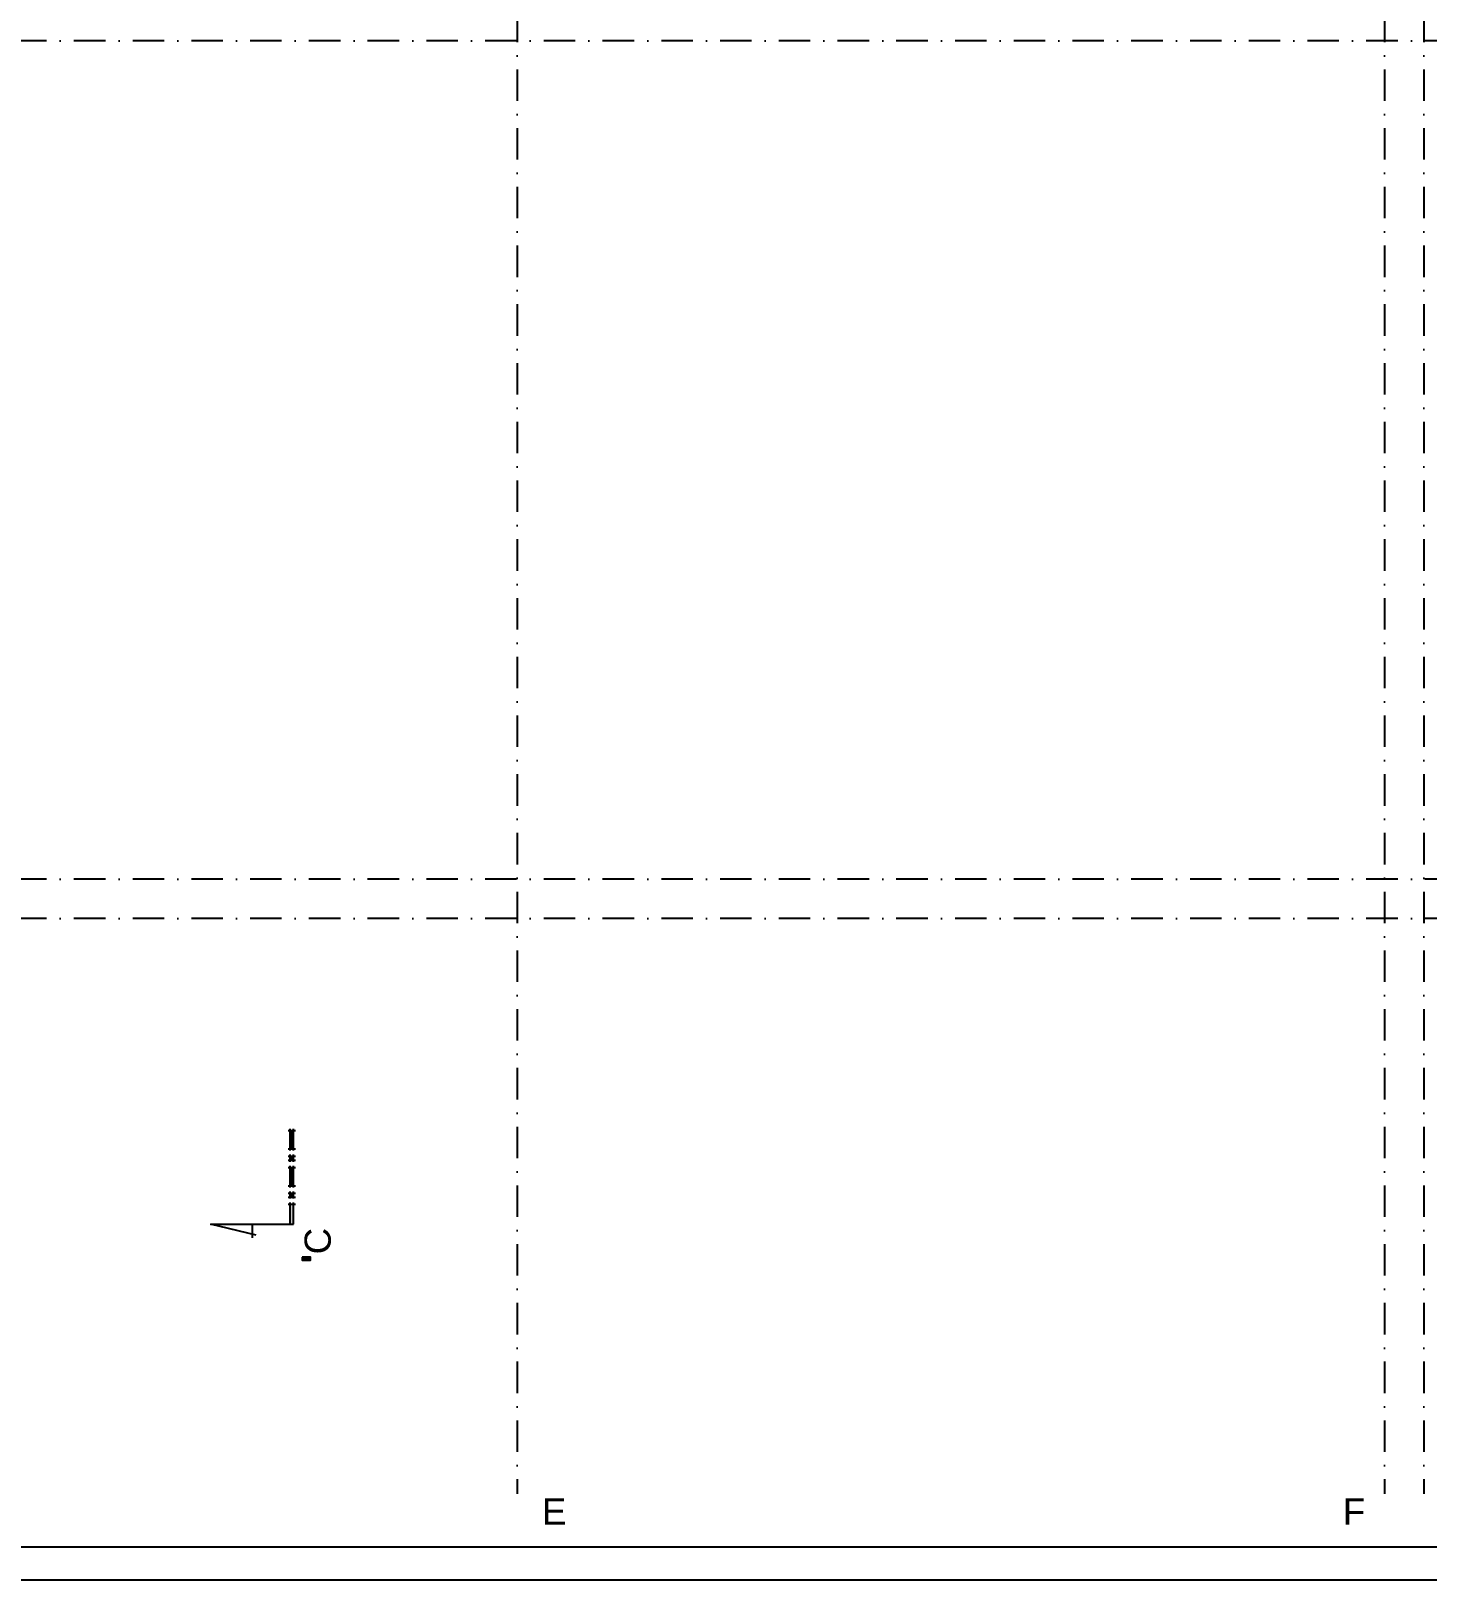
# Model space of a CAD drawing. Extents: x 4511820 to 5180432, y -1526536 to -944957.
# Drawn here: x 5112313 to 5122962, y -1317557 to -1305740 of the extents above; entities that cross this region are included whole.
import ezdxf

# ---------------------------------------------------------------- set-up
doc = ezdxf.new("R2010")
doc.units = 0
doc.header["$MEASUREMENT"] = 0
doc.linetypes.add('BODKOCIARKOVANA_3', pattern=[5.6, 3, -1.3, 0, -1.3])
doc.layers.add('osi', color=253, linetype='CONTINUOUS')
doc.layers.add('TENKÁ', color=7, linetype='CONTINUOUS')
doc.styles.add('styl1', font='arial.ttf')

msp = doc.modelspace()

# ---------------------------------------------------------------- hatches: boundary and pattern name
at = {"layer": 'TENKÁ'}
h = msp.add_hatch(color=256, dxfattribs=at)
h.dxf.hatch_style = 1
h.paths.add_polyline_path([(5114316.625, -1314268.735), (5114290.75, -1314268.735), (5114290.75, -1314127.61), (5114316.625, -1314127.61)])
h = msp.add_hatch(color=256, dxfattribs=at)
h.dxf.hatch_style = 1
h.paths.add_polyline_path([(5114316.625, -1314268.735), (5114290.75, -1314268.735), (5114290.75, -1314127.61), (5114316.625, -1314127.61)])
h = msp.add_hatch(color=256, dxfattribs=at)
h.dxf.hatch_style = 1
h.paths.add_polyline_path([(5114316.625, -1314353.86), (5114290.75, -1314353.86), (5114290.75, -1314323.61), (5114316.625, -1314323.61)])
h = msp.add_hatch(color=256, dxfattribs=at)
h.dxf.hatch_style = 1
h.paths.add_polyline_path([(5114316.625, -1314353.86), (5114290.75, -1314353.86), (5114290.75, -1314323.61), (5114316.625, -1314323.61)])
h = msp.add_hatch(color=256, dxfattribs=at)
h.dxf.hatch_style = 1
h.paths.add_polyline_path([(5114316.625, -1314408.735), (5114316.625, -1314549.86), (5114290.75, -1314549.86), (5114290.75, -1314408.735)])
h = msp.add_hatch(color=256, dxfattribs=at)
h.dxf.hatch_style = 1
h.paths.add_polyline_path([(5114316.625, -1314408.735), (5114316.625, -1314549.86), (5114290.75, -1314549.86), (5114290.75, -1314408.735)])
h = msp.add_hatch(color=256, dxfattribs=at)
h.dxf.hatch_style = 1
h.paths.add_polyline_path([(5114316.625, -1314634.985), (5114290.75, -1314634.985), (5114290.75, -1314604.735), (5114316.625, -1314604.735)])
h = msp.add_hatch(color=256, dxfattribs=at)
h.dxf.hatch_style = 1
h.paths.add_polyline_path([(5114316.625, -1314634.985), (5114290.75, -1314634.985), (5114290.75, -1314604.735), (5114316.625, -1314604.735)])
h = msp.add_hatch(color=256, dxfattribs=at)
h.dxf.hatch_style = 1
h.paths.add_polyline_path([(5114316.625, -1314689.86), (5114316.625, -1314843.485), (5114290.75, -1314843.485), (5114290.75, -1314689.86)])
h = msp.add_hatch(color=256, dxfattribs=at)
h.dxf.hatch_style = 1
h.paths.add_polyline_path([(5114316.625, -1314689.86), (5114316.625, -1314843.485), (5114290.75, -1314843.485), (5114290.75, -1314689.86)])
h = msp.add_hatch(color=256, dxfattribs=at)
h.dxf.hatch_style = 1
h.paths.add_polyline_path([(5114381.5, -1315116.422), (5114445.125, -1315116.422), (5114445.125, -1315092.797), (5114381.5, -1315092.797)])
h = msp.add_hatch(color=256, dxfattribs=at)
h.dxf.hatch_style = 1
h.paths.add_polyline_path([(5114381.5, -1315116.422), (5114445.125, -1315116.422), (5114445.125, -1315092.797), (5114381.5, -1315092.797)])

# ---------------------------------------------------------------- linework, layer by layer
at = {"layer": 'osi', "linetype": 'BODKOCIARKOVANA_3', "ltscale": 80}
for p, q in [((5116022.5, -1284972.097), (5116022.5, -1316900)), ((5122637.5, -1284972.097), (5122637.5, -1316900)), ((5122937.5, -1284972.097), (5122937.5, -1316900)), ((5157242.5, -1305815.191), (5093572.5, -1305815.191)), ((5157242.5, -1312210.191), (5093572.5, -1312210.191)), ((5157242.5, -1312510.191), (5093572.5, -1312510.191))]:
    msp.add_line(p, q, dxfattribs=at)
at = {"layer": 'TENKÁ'}
for p, q in [((5114290.75, -1314281.235), (5114290.75, -1314115.11)), ((5114290.75, -1314281.235), (5114290.75, -1314115.11)), ((5114316.625, -1314281.235), (5114316.625, -1314115.11)), ((5114316.625, -1314281.235), (5114316.625, -1314115.11)), ((5114274.5, -1314127.61), (5114331.5, -1314127.61)), ((5114274.5, -1314127.61), (5114331.5, -1314127.61)), ((5114274.5, -1314268.735), (5114331.5, -1314268.735)), ((5114274.5, -1314268.735), (5114331.5, -1314268.735)), ((5114274.5, -1314323.61), (5114331.5, -1314323.61)), ((5114274.5, -1314323.61), (5114331.5, -1314323.61)), ((5114274.5, -1314353.86), (5114331.5, -1314353.86)), ((5114274.5, -1314353.86), (5114331.5, -1314353.86)), ((5114290.75, -1314366.36), (5114290.75, -1314311.11)), ((5114290.75, -1314366.36), (5114290.75, -1314311.11)), ((5114316.625, -1314366.36), (5114316.625, -1314311.11)), ((5114316.625, -1314366.36), (5114316.625, -1314311.11)), ((5114274.5, -1314408.735), (5114331.5, -1314408.735)), ((5114274.5, -1314408.735), (5114331.5, -1314408.735)), ((5114290.75, -1314562.36), (5114290.75, -1314396.235)), ((5114290.75, -1314562.36), (5114290.75, -1314396.235)), ((5114316.625, -1314562.36), (5114316.625, -1314396.235)), ((5114316.625, -1314562.36), (5114316.625, -1314396.235)), ((5114274.5, -1314549.86), (5114331.5, -1314549.86)), ((5114274.5, -1314549.86), (5114331.5, -1314549.86)), ((5114290.75, -1314647.485), (5114290.75, -1314592.235)), ((5114290.75, -1314647.485), (5114290.75, -1314592.235)), ((5114316.625, -1314647.485), (5114316.625, -1314592.235)), ((5114316.625, -1314647.485), (5114316.625, -1314592.235)), ((5114274.5, -1314604.735), (5114331.5, -1314604.735)), ((5114274.5, -1314604.735), (5114331.5, -1314604.735)), ((5114274.5, -1314634.985), (5114331.5, -1314634.985)), ((5114274.5, -1314634.985), (5114331.5, -1314634.985)), ((5114274.5, -1314689.86), (5114331.5, -1314689.86)), ((5114274.5, -1314689.86), (5114331.5, -1314689.86)), ((5114290.75, -1314843.485), (5114290.75, -1314677.36)), ((5114290.75, -1314843.485), (5114290.75, -1314677.36)), ((5114316.625, -1314843.485), (5114316.625, -1314677.36)), ((5114316.625, -1314843.485), (5114316.625, -1314677.36)), ((5113681.625, -1314843.485), (5114316.625, -1314843.485)), ((5114030.25, -1314926.61), (5113681.625, -1314843.485)), ((5113681.625, -1314843.485), (5114316.625, -1314843.485)), ((5114030.25, -1314926.61), (5113681.625, -1314843.485)), ((5113999.125, -1314843.485), (5113999.125, -1314946.735)), ((5113999.125, -1314843.485), (5113999.125, -1314946.735))]:
    msp.add_line(p, q, dxfattribs=at)
at = {"layer": 'TENKÁ', "color": 7}
for p, q in [((5180182, -1317306.784), (5091391, -1317306.784)), ((5180432, -1317556.784), (5091141, -1317556.784))]:
    msp.add_line(p, q, dxfattribs=at)
at = {"layer": 'TENKÁ'}
msp.add_lwpolyline([(5114381.5, -1315092.797), (5114381.5, -1315116.422), (5114445.125, -1315116.422), (5114445.125, -1315092.797)], close=True, dxfattribs=at)
msp.add_lwpolyline([(5114381.5, -1315092.797), (5114381.5, -1315116.422), (5114445.125, -1315116.422), (5114445.125, -1315092.797)], close=True, dxfattribs=at)

# ---------------------------------------------------------------- texts
at = {"layer": 'TENKÁ', "ltscale": 0.25, "style": 'styl1'}
msp.add_text('C', height=200, rotation=90, dxfattribs=at).set_placement((5114599.942, -1315072.722))
msp.add_text('C', height=200, rotation=90, dxfattribs=at).set_placement((5114599.942, -1315072.722))
for s, p in [('E', (5116211.054, -1317134.5)), ('F', (5122320.054, -1317134.5))]:
    msp.add_text(s, height=200, dxfattribs=at).set_placement(p)

doc.saveas('drawing.dxf')
